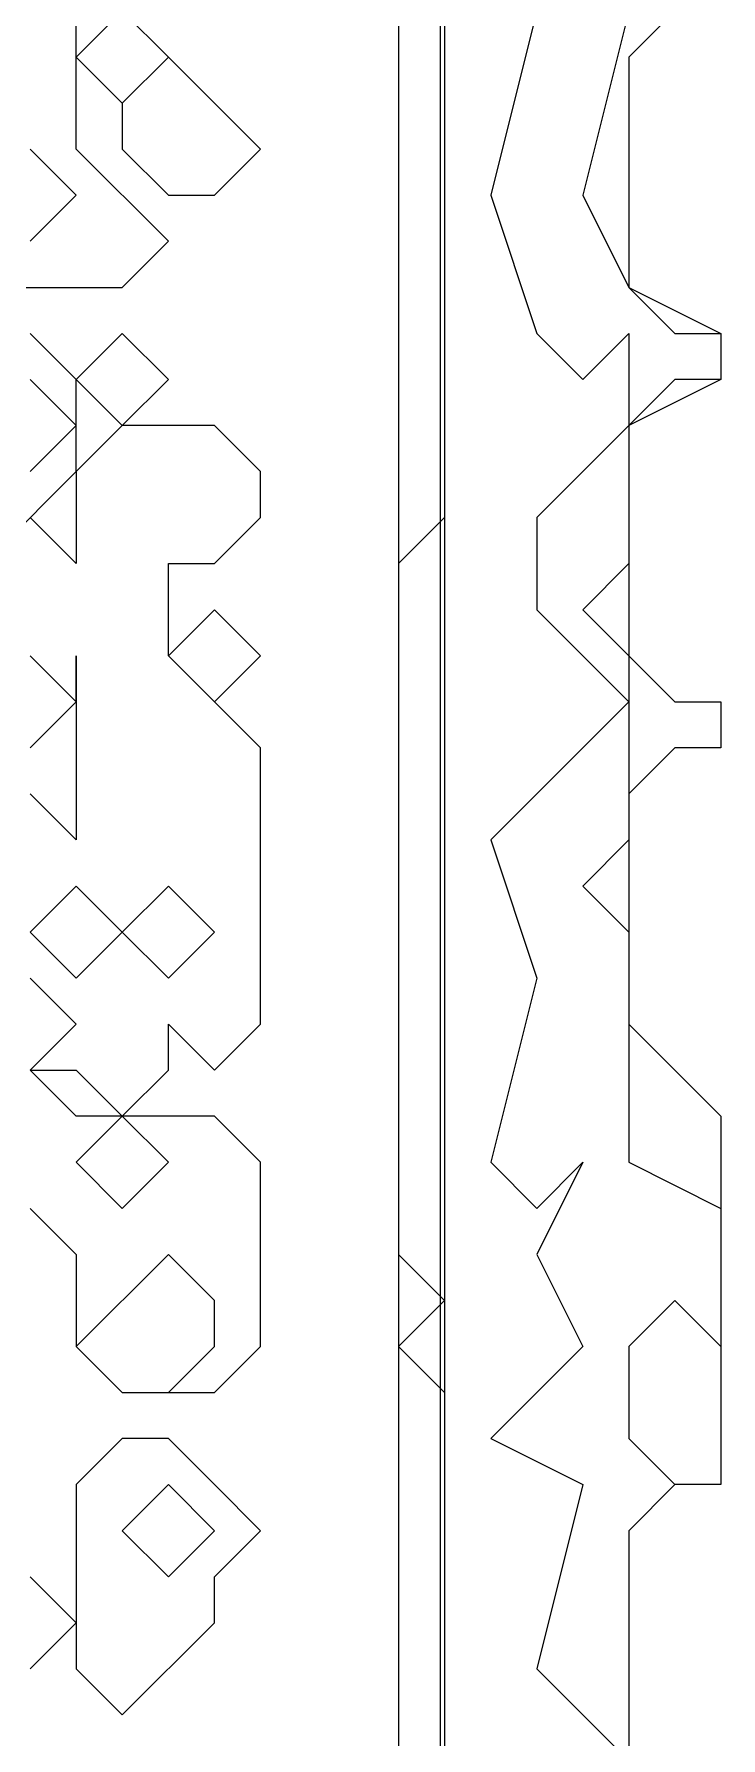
# Model space of a CAD drawing. Extents: x 46 to 224, y 52 to 151.
# Drawn here: x 214.75 to 223.62, y 105.09 to 127.11 of the extents above; entities that cross this region are included whole.
import ezdxf

# ---------------------------------------------------------------- set-up
doc = ezdxf.new("R2010")
doc.units = 0
doc.layers.add('OUTLINE', color=1, linetype='CONTINUOUS')

msp = doc.modelspace()

# ---------------------------------------------------------------- linework, layer by layer
for p, q in [((220.0532, 133.3611), (220.0532, 51.8135)), ((220.0532, 133.3611), (220.0532, 51.8135)), ((219.4579, 132.7659), (219.4579, 51.8135)), ((219.4579, 132.7659), (219.4579, 51.8135)), ((220.0532, 132.7659), (220.0532, 120.8611)), ((220.0532, 132.7659), (220.0532, 51.8135)), ((219.4579, 132.1707), (219.4579, 78.004)), ((219.4579, 129.7897), (219.4579, 92.8849)), ((219.4579, 129.7897), (219.4579, 92.8849)), ((221.8389, 129.7897), (220.6484, 125.0278)), ((221.8389, 129.7897), (220.6484, 125.0278)), ((215.2913, 125.623), (215.2913, 127.4088)), ((215.8865, 127.4088), (215.2913, 126.8135)), ((216.4818, 126.8135), (215.8865, 127.4088)), ((222.4341, 127.4088), (221.8389, 125.0278)), ((223.0294, 127.4088), (222.4341, 126.8135)), ((215.2913, 126.8135), (215.8865, 126.2183)), ((215.8865, 126.2183), (216.4818, 126.8135)), ((216.4818, 126.8135), (215.8865, 126.2183)), ((217.077, 126.2183), (216.4818, 126.8135)), ((222.4341, 126.8135), (222.4341, 123.8373)), ((215.8865, 126.2183), (215.8865, 125.623)), ((217.6722, 125.623), (217.077, 126.2183)), ((215.2913, 125.0278), (214.696, 125.623)), ((216.4818, 124.4326), (215.2913, 125.623)), ((215.8865, 125.623), (216.4818, 125.0278)), ((217.077, 125.0278), (217.6722, 125.623)), ((214.696, 124.4326), (215.2913, 125.0278)), ((216.4818, 125.0278), (217.077, 125.0278)), ((220.6484, 125.0278), (221.2437, 123.2421)), ((220.6484, 125.0278), (221.2437, 123.2421)), ((221.8389, 125.0278), (222.4341, 123.8373)), ((215.8865, 123.8373), (216.4818, 124.4326)), ((214.1008, 123.8373), (215.8865, 123.8373)), ((222.4341, 123.8373), (223.6246, 123.2421)), ((222.4341, 123.8373), (223.0294, 123.2421)), ((215.2913, 122.6468), (214.696, 123.2421)), ((215.8865, 123.2421), (215.2913, 122.6468)), ((216.4818, 122.6468), (215.8865, 123.2421)), ((221.2437, 123.2421), (221.8389, 122.6468)), ((221.2437, 123.2421), (221.8389, 122.6468)), ((221.8389, 122.6468), (222.4341, 123.2421)), ((221.8389, 122.6468), (222.4341, 123.2421)), ((222.4341, 123.2421), (222.4341, 122.0516)), ((222.4341, 123.2421), (222.4341, 122.0516)), ((223.0294, 123.2421), (223.6246, 123.2421)), ((223.6246, 123.2421), (223.6246, 122.6468)), ((223.6246, 123.2421), (223.6246, 122.6468)), ((215.2913, 122.0516), (214.696, 122.6468)), ((215.2913, 121.4564), (215.2913, 122.6468)), ((215.2913, 122.6468), (215.8865, 122.0516)), ((215.8865, 122.0516), (216.4818, 122.6468)), ((223.6246, 122.6468), (222.4341, 122.0516)), ((223.0294, 122.6468), (222.4341, 122.0516)), ((223.6246, 122.6468), (223.0294, 122.6468)), ((214.696, 121.4564), (215.2913, 122.0516)), ((215.8865, 122.0516), (215.2913, 121.4564)), ((217.077, 122.0516), (215.8865, 122.0516)), ((217.6722, 121.4564), (217.077, 122.0516)), ((222.4341, 122.0516), (221.2437, 120.8611)), ((222.4341, 122.0516), (221.2437, 120.8611)), ((222.4341, 122.0516), (222.4341, 120.2659)), ((222.4341, 122.0516), (222.4341, 119.0754)), ((209.9341, 116.0992), (215.2913, 121.4564)), ((215.2913, 121.4564), (215.2913, 120.2659)), ((217.6722, 120.8611), (217.6722, 121.4564)), ((215.2913, 120.2659), (214.696, 120.8611)), ((217.077, 120.2659), (217.6722, 120.8611)), ((220.0532, 120.8611), (219.4579, 120.2659)), ((221.2437, 120.8611), (221.2437, 119.6707)), ((221.2437, 120.8611), (221.2437, 119.6707)), ((216.4818, 119.0754), (216.4818, 120.2659)), ((216.4818, 120.2659), (217.077, 120.2659)), ((219.4579, 120.2659), (219.4579, 111.3373)), ((222.4341, 120.2659), (221.8389, 119.6707)), ((217.077, 119.6707), (216.4818, 119.0754)), ((217.6722, 119.0754), (217.077, 119.6707)), ((221.2437, 119.6707), (222.4341, 118.4802)), ((221.2437, 119.6707), (222.4341, 118.4802)), ((221.8389, 119.6707), (222.4341, 119.0754)), ((215.2913, 118.4802), (214.696, 119.0754)), ((215.2913, 119.0754), (215.2913, 116.6945)), ((215.2913, 118.4802), (215.2913, 119.0754)), ((217.6722, 117.8849), (216.4818, 119.0754)), ((216.4818, 119.0754), (217.077, 118.4802)), ((217.077, 118.4802), (217.6722, 119.0754)), ((222.4341, 119.0754), (222.4341, 116.6945)), ((222.4341, 119.0754), (223.0294, 118.4802)), ((214.696, 117.8849), (215.2913, 118.4802)), ((214.696, 117.8849), (215.2913, 118.4802)), ((222.4341, 118.4802), (220.6484, 116.6945)), ((222.4341, 118.4802), (220.6484, 116.6945)), ((223.0294, 118.4802), (223.6246, 118.4802)), ((223.6246, 118.4802), (223.6246, 117.8849)), ((217.6722, 114.3135), (217.6722, 117.8849)), ((223.0294, 117.8849), (222.4341, 117.2897)), ((223.6246, 117.8849), (223.0294, 117.8849)), ((215.2913, 116.6945), (214.696, 117.2897)), ((222.4341, 117.2897), (222.4341, 114.3135)), ((220.6484, 116.6945), (221.2437, 114.9088)), ((220.6484, 116.6945), (221.2437, 114.9088)), ((222.4341, 116.6945), (221.8389, 116.0992)), ((215.2913, 116.0992), (214.696, 115.504)), ((215.8865, 115.504), (215.2913, 116.0992)), ((216.4818, 116.0992), (215.8865, 115.504)), ((217.077, 115.504), (216.4818, 116.0992)), ((221.8389, 116.0992), (222.4341, 115.504)), ((214.696, 115.504), (215.2913, 114.9088)), ((215.2913, 114.9088), (215.8865, 115.504)), ((215.8865, 115.504), (216.4818, 114.9088)), ((216.4818, 114.9088), (217.077, 115.504)), ((222.4341, 115.504), (222.4341, 112.5278)), ((215.2913, 114.3135), (214.696, 114.9088)), ((221.2437, 114.9088), (220.6484, 112.5278)), ((221.2437, 114.9088), (220.6484, 112.5278)), ((214.696, 113.7183), (215.2913, 114.3135)), ((216.4818, 113.7183), (216.4818, 114.3135)), ((216.4818, 114.3135), (217.077, 113.7183)), ((217.077, 113.7183), (217.6722, 114.3135)), ((222.4341, 114.3135), (223.6246, 113.123)), ((215.2913, 113.123), (214.696, 113.7183)), ((214.696, 113.7183), (215.2913, 113.7183)), ((215.2913, 113.7183), (215.8865, 113.123)), ((215.8865, 113.123), (216.4818, 113.7183)), ((217.077, 113.123), (215.2913, 113.123)), ((215.8865, 113.123), (215.2913, 112.5278)), ((216.4818, 112.5278), (215.8865, 113.123)), ((217.6722, 112.5278), (217.077, 113.123)), ((223.6246, 113.123), (223.6246, 108.3611)), ((215.2913, 112.5278), (215.8865, 111.9326)), ((215.8865, 111.9326), (216.4818, 112.5278)), ((217.6722, 110.1468), (217.6722, 112.5278)), ((220.6484, 112.5278), (221.2437, 111.9326)), ((220.6484, 112.5278), (221.2437, 111.9326)), ((221.2437, 111.9326), (221.8389, 112.5278)), ((221.8389, 112.5278), (221.2437, 111.3373)), ((221.2437, 111.9326), (221.8389, 112.5278)), ((221.8389, 112.5278), (221.2437, 111.3373)), ((222.4341, 112.5278), (223.6246, 111.9326)), ((214.696, 111.9326), (215.2913, 111.3373)), ((223.6246, 111.9326), (223.6246, 110.1468)), ((215.2913, 111.3373), (215.2913, 110.1468)), ((216.4818, 111.3373), (215.2913, 110.1468)), ((217.077, 110.7421), (216.4818, 111.3373)), ((219.4579, 111.3373), (220.0532, 110.7421)), ((221.2437, 111.3373), (221.8389, 110.1468)), ((221.2437, 111.3373), (221.8389, 110.1468)), ((217.077, 110.1468), (217.077, 110.7421)), ((220.0532, 110.7421), (219.4579, 110.1468)), ((223.0294, 110.7421), (222.4341, 110.1468)), ((223.6246, 110.1468), (223.0294, 110.7421)), ((215.2913, 110.1468), (215.8865, 109.5516)), ((215.2913, 110.1468), (215.8865, 109.5516)), ((216.4818, 109.5516), (217.077, 110.1468)), ((217.077, 109.5516), (217.6722, 110.1468)), ((219.4579, 110.1468), (220.0532, 109.5516)), ((221.8389, 110.1468), (220.6484, 108.9564)), ((221.8389, 110.1468), (220.6484, 108.9564)), ((222.4341, 110.1468), (222.4341, 108.9564)), ((215.8865, 109.5516), (217.077, 109.5516)), ((215.8865, 109.5516), (216.4818, 109.5516)), ((220.0532, 109.5516), (220.0532, 98.8373)), ((215.8865, 108.9564), (215.2913, 108.3611)), ((216.4818, 108.9564), (215.8865, 108.9564)), ((217.077, 108.3611), (216.4818, 108.9564)), ((220.6484, 108.9564), (221.8389, 108.3611)), ((220.6484, 108.9564), (221.8389, 108.3611)), ((222.4341, 108.9564), (223.0294, 108.3611)), ((215.2913, 108.3611), (215.2913, 105.9802)), ((216.4818, 108.3611), (215.8865, 107.7659)), ((217.077, 107.7659), (216.4818, 108.3611)), ((217.6722, 107.7659), (217.077, 108.3611)), ((221.8389, 108.3611), (221.2437, 105.9802)), ((221.8389, 108.3611), (221.2437, 105.9802)), ((223.0294, 108.3611), (222.4341, 107.7659)), ((223.0294, 108.3611), (222.4341, 107.7659)), ((223.6246, 108.3611), (223.0294, 108.3611)), ((215.8865, 107.7659), (216.4818, 107.1707)), ((216.4818, 107.1707), (217.077, 107.7659)), ((217.077, 107.1707), (217.6722, 107.7659)), ((222.4341, 107.7659), (222.4341, 104.1945)), ((222.4341, 107.7659), (222.4341, 104.7897)), ((215.2913, 106.5754), (214.696, 107.1707)), ((217.077, 106.5754), (217.077, 107.1707)), ((214.696, 105.9802), (215.2913, 106.5754)), ((215.8865, 105.3849), (217.077, 106.5754)), ((215.2913, 105.9802), (215.8865, 105.3849)), ((221.2437, 105.9802), (222.4341, 104.7897)), ((221.2437, 105.9802), (222.4341, 104.7897))]:
    msp.add_line(p, q)
at = {"layer": 'OUTLINE', "color": 1}
msp.add_line((220, 55), (220, 130), dxfattribs=at)

doc.saveas('drawing.dxf')
